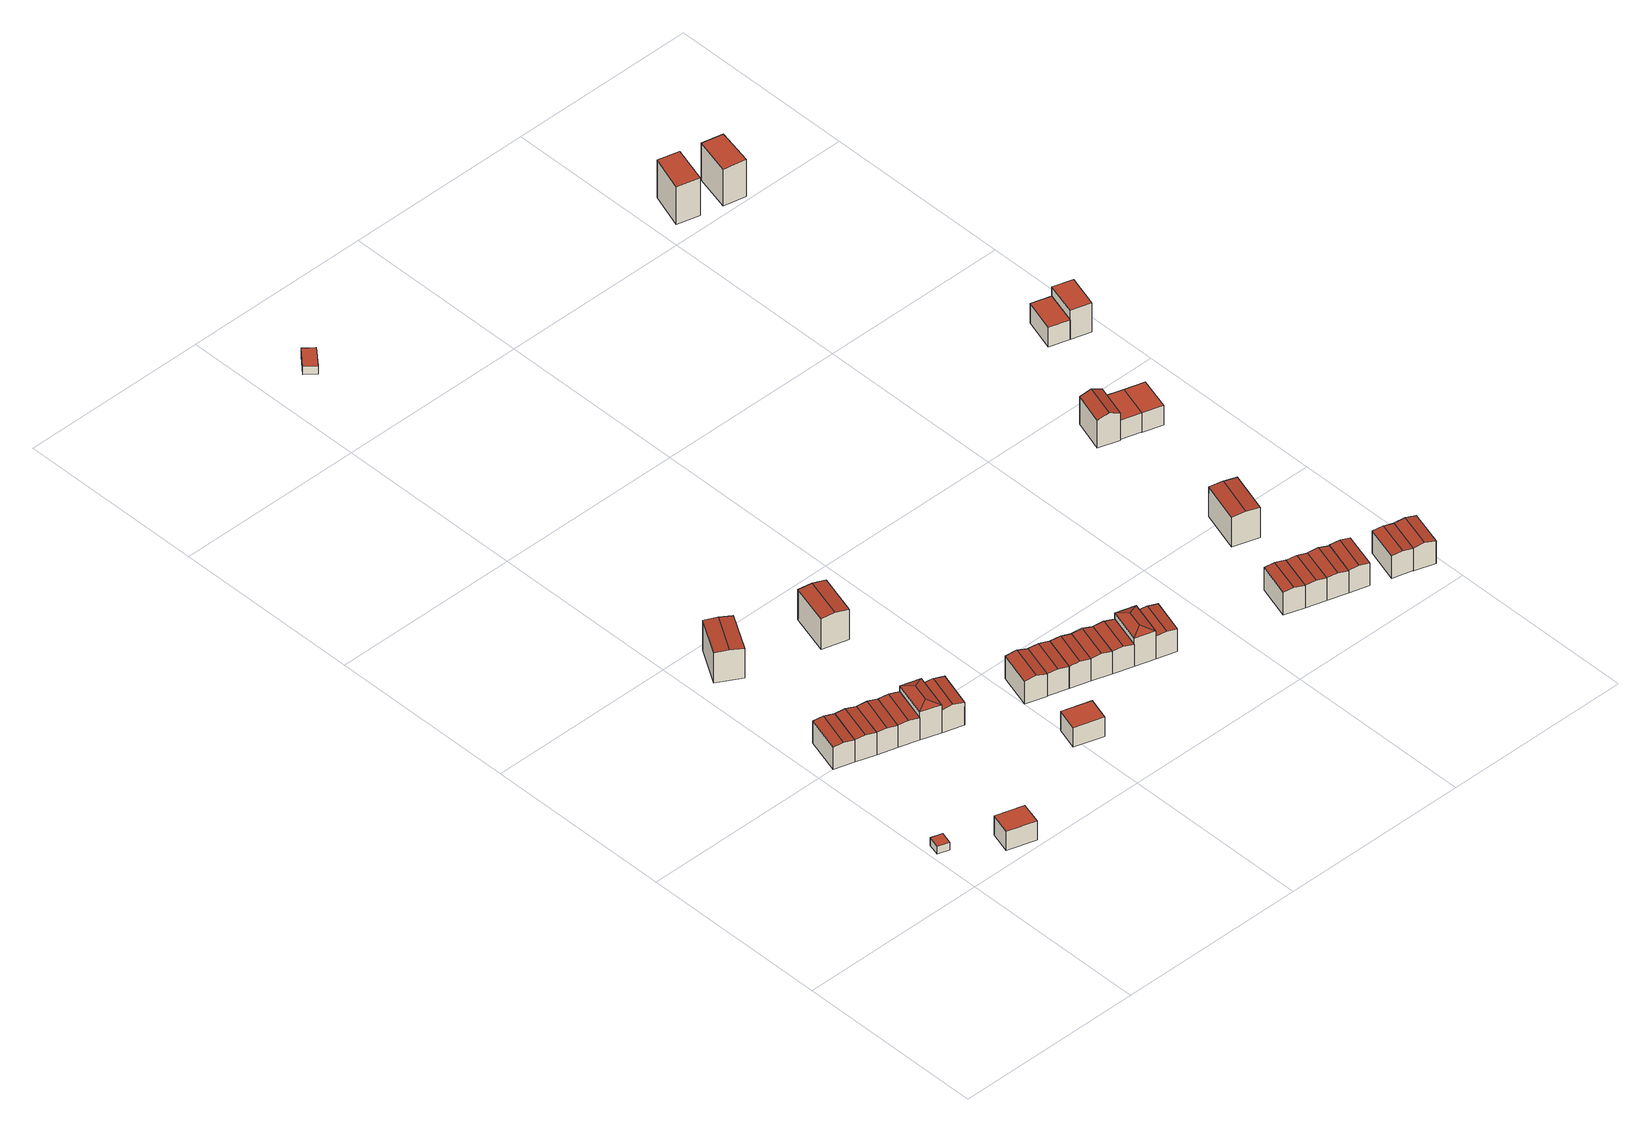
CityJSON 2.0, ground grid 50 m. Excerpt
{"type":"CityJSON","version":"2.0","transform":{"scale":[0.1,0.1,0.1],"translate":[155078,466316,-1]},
"CityObjects":{
"building1":{"type":"Building","attributes":{"b3_bag_bag_overlap":0,"b3_dak_type":"horizontal","b3_extrusie":"standard","b3_h_dak_50p":4.18,"b3_h_dak_70p":4.21,"b3_h_dak_max":4.27,"b3_h_dak_min":4.1,"b3_h_maaiveld":1.93,"b3_is_glas_dak":false,"b3_kas_warenhuis":false,"b3_kwaliteitsindicator":true,"b3_mutatie_ahn3_ahn4":false,"b3_mutatie_ahn4_ahn5":false,"b3_n_nok":0,"b3_n_vlakken":1,"b3_opp_buitenmuur":23.22,"b3_opp_dak_plat":10.2,"b3_opp_dak_schuin":0,"b3_opp_grond":10.18,"b3_opp_scheidingsmuur":5.39,"b3_rmse_lod12":0.533,"b3_rmse_lod13":0.533,"b3_rmse_lod22":0.525,"b3_t_run":10,"b3_val3dity_lod12":"[]","b3_val3dity_lod13":"[]","b3_val3dity_lod22":"[]","b3_volume_lod12":23.11,"b3_volume_lod13":23.11,"b3_volume_lod22":22.8,"geconstateerd":false,"oorspronkelijkbouwjaar":1999,"status":"Pand in gebruik"},"children":["building1-1"]},
"building1-1":{"type":"BuildingPart","parents":["building1"],"geometry":[{"type":"Solid","lod":"2.2","boundaries":[[[[0,1,2,3]],[[4,5,6,7]],[[7,6,1,0]],[[6,5,2,1]],[[5,4,3,2]],[[4,7,0,3]]]],"semantics":{"surfaces":[{"type":"GroundSurface"},{"type":"RoofSurface"},{"type":"WallSurface"}],"values":[[0,1,2,2,2,2]]}}]},
"building2":{"type":"Building","attributes":{"b3_bag_bag_overlap":0,"b3_bouwlagen":2,"b3_dak_type":"horizontal","b3_extrusie":"standard","b3_h_dak_50p":7.51,"b3_h_dak_70p":7.52,"b3_h_dak_max":7.8,"b3_h_dak_min":7.45,"b3_h_maaiveld":1.8,"b3_is_glas_dak":false,"b3_kas_warenhuis":false,"b3_kwaliteitsindicator":true,"b3_mutatie_ahn3_ahn4":false,"b3_mutatie_ahn4_ahn5":false,"b3_n_nok":0,"b3_n_vlakken":1,"b3_opp_buitenmuur":64.65,"b3_opp_dak_plat":44.97,"b3_opp_dak_schuin":0,"b3_opp_grond":44.97,"b3_opp_scheidingsmuur":90.06,"b3_rmse_lod12":0.125,"b3_rmse_lod13":0.125,"b3_rmse_lod22":0.119,"b3_t_run":19,"b3_val3dity_lod12":"[]","b3_val3dity_lod13":"[]","b3_val3dity_lod22":"[]","b3_volume_lod12":257.25,"b3_volume_lod13":257.25,"b3_volume_lod22":257.01,"geconstateerd":false,"oorspronkelijkbouwjaar":1990,"status":"Pand in gebruik"},"children":["building2-1"]},
"building2-1":{"type":"BuildingPart","parents":["building2"],"geometry":[{"type":"Solid","lod":"2.2","boundaries":[[[[8,9,10,11]],[[12,13,14,15]],[[15,14,9,8]],[[14,13,10,9]],[[13,12,11,10]],[[12,15,8,11]]]],"semantics":{"surfaces":[{"type":"GroundSurface"},{"type":"RoofSurface"},{"type":"WallSurface"}],"values":[[0,1,2,2,2,2]]}}]},
"building3":{"type":"Building","attributes":{"b3_bag_bag_overlap":0,"b3_bouwlagen":2,"b3_dak_type":"slanted","b3_extrusie":"standard","b3_h_dak_50p":8.19,"b3_h_dak_70p":8.45,"b3_h_dak_max":8.81,"b3_h_dak_min":7.55,"b3_h_maaiveld":1.78,"b3_h_nok":8.79,"b3_is_glas_dak":false,"b3_kas_warenhuis":false,"b3_kwaliteitsindicator":true,"b3_mutatie_ahn3_ahn4":false,"b3_mutatie_ahn4_ahn5":false,"b3_n_nok":1,"b3_n_vlakken":2,"b3_opp_buitenmuur":62.41,"b3_opp_dak_plat":0,"b3_opp_dak_schuin":54.82,"b3_opp_grond":53.13,"b3_opp_scheidingsmuur":125.37,"b3_rmse_lod12":0.457,"b3_rmse_lod13":0.457,"b3_rmse_lod22":0.0291,"b3_t_run":18,"b3_val3dity_lod12":"[]","b3_val3dity_lod13":"[]","b3_val3dity_lod22":"[]","b3_volume_lod12":352.83,"b3_volume_lod13":352.83,"b3_volume_lod22":339.1,"geconstateerd":false,"oorspronkelijkbouwjaar":1990,"status":"Pand in gebruik"},"children":["building3-1"]},
"building3-1":{"type":"BuildingPart","parents":["building3"],"geometry":[{"type":"Solid","lod":"2.2","boundaries":[[[[16,17,18,19]],[[20,21,22,23]],[[21,20,17,16]],[[20,23,24,18,17]],[[25,24,23,22]],[[24,25,19,18]],[[25,22,21,16,19]]]],"semantics":{"surfaces":[{"type":"GroundSurface"},{"type":"RoofSurface"},{"type":"WallSurface"}],"values":[[0,1,2,2,1,2,2]]}}]},
"building4":{"type":"Building","attributes":{"b3_bag_bag_overlap":0,"b3_bouwlagen":2,"b3_dak_type":"slanted","b3_extrusie":"standard","b3_h_dak_50p":8.19,"b3_h_dak_70p":8.46,"b3_h_dak_max":8.81,"b3_h_dak_min":7.54,"b3_h_maaiveld":1.78,"b3_h_nok":8.8,"b3_is_glas_dak":false,"b3_kas_warenhuis":false,"b3_kwaliteitsindicator":true,"b3_mutatie_ahn3_ahn4":false,"b3_mutatie_ahn4_ahn5":false,"b3_n_nok":1,"b3_n_vlakken":2,"b3_opp_buitenmuur":62.65,"b3_opp_dak_plat":0,"b3_opp_dak_schuin":54.84,"b3_opp_grond":53.12,"b3_opp_scheidingsmuur":125.34,"b3_rmse_lod12":0.455,"b3_rmse_lod13":0.455,"b3_rmse_lod22":0.0264,"b3_t_run":18,"b3_val3dity_lod12":"[]","b3_val3dity_lod13":"[]","b3_val3dity_lod22":"[]","b3_volume_lod12":353.23,"b3_volume_lod13":353.23,"b3_volume_lod22":339.52,"geconstateerd":false,"oorspronkelijkbouwjaar":1990,"status":"Pand in gebruik"},"children":["building4-1"]},
"building4-1":{"type":"BuildingPart","parents":["building4"],"geometry":[{"type":"Solid","lod":"2.2","boundaries":[[[[26,27,17,16]],[[28,29,30,31]],[[29,28,27,26]],[[28,31,20,17,27]],[[21,20,31,30]],[[20,21,16,17]],[[21,30,29,26,16]]]],"semantics":{"surfaces":[{"type":"GroundSurface"},{"type":"RoofSurface"},{"type":"WallSurface"}],"values":[[0,1,2,2,1,2,2]]}}]},
"building5":{"type":"Building","attributes":{"b3_bag_bag_overlap":0,"b3_bouwlagen":2,"b3_dak_type":"slanted","b3_extrusie":"standard","b3_h_dak_50p":8.2,"b3_h_dak_70p":8.44,"b3_h_dak_max":8.81,"b3_h_dak_min":7.54,"b3_h_maaiveld":1.78,"b3_h_nok":8.79,"b3_is_glas_dak":false,"b3_kas_warenhuis":false,"b3_kwaliteitsindicator":true,"b3_mutatie_ahn3_ahn4":false,"b3_mutatie_ahn4_ahn5":false,"b3_n_nok":1,"b3_n_vlakken":2,"b3_opp_buitenmuur":62.44,"b3_opp_dak_plat":0,"b3_opp_dak_schuin":54.85,"b3_opp_grond":53.13,"b3_opp_scheidingsmuur":125.2,"b3_rmse_lod12":0.454,"b3_rmse_lod13":0.454,"b3_rmse_lod22":0.0259,"b3_t_run":17,"b3_val3dity_lod12":"[]","b3_val3dity_lod13":"[]","b3_val3dity_lod22":"[]","b3_volume_lod12":352.62,"b3_volume_lod13":352.62,"b3_volume_lod22":338.98,"geconstateerd":false,"oorspronkelijkbouwjaar":1990,"status":"Pand in gebruik"},"children":["building5-1"]},
"building5-1":{"type":"BuildingPart","parents":["building5"],"geometry":[{"type":"Solid","lod":"2.2","boundaries":[[[[32,33,27,26]],[[34,35,36,37]],[[35,34,33,32]],[[34,37,28,27,33]],[[29,28,37,36]],[[28,29,26,27]],[[29,36,35,32,26]]]],"semantics":{"surfaces":[{"type":"GroundSurface"},{"type":"RoofSurface"},{"type":"WallSurface"}],"values":[[0,1,2,2,1,2,2]]}}]},
"building6":{"type":"Building","attributes":{"b3_bag_bag_overlap":0,"b3_bouwlagen":2,"b3_dak_type":"slanted","b3_extrusie":"standard","b3_h_dak_50p":8.16,"b3_h_dak_70p":8.42,"b3_h_dak_max":8.8,"b3_h_dak_min":7.54,"b3_h_maaiveld":1.79,"b3_h_nok":8.79,"b3_is_glas_dak":false,"b3_kas_warenhuis":false,"b3_kwaliteitsindicator":true,"b3_mutatie_ahn3_ahn4":false,"b3_mutatie_ahn4_ahn5":false,"b3_n_nok":1,"b3_n_vlakken":2,"b3_opp_buitenmuur":62.28,"b3_opp_dak_plat":0,"b3_opp_dak_schuin":54.82,"b3_opp_grond":53.12,"b3_opp_scheidingsmuur":125.09,"b3_rmse_lod12":0.471,"b3_rmse_lod13":0.471,"b3_rmse_lod22":0.108,"b3_t_run":21,"b3_val3dity_lod12":"[]","b3_val3dity_lod13":"[]","b3_val3dity_lod22":"[]","b3_volume_lod12":351.72,"b3_volume_lod13":351.72,"b3_volume_lod22":338.36,"geconstateerd":false,"oorspronkelijkbouwjaar":1990,"status":"Pand in gebruik"},"children":["building6-1"]},
"building6-1":{"type":"BuildingPart","parents":["building6"],"geometry":[{"type":"Solid","lod":"2.2","boundaries":[[[[38,39,33,32]],[[40,41,42,43]],[[41,40,39,38]],[[40,43,34,33,39]],[[35,34,43,42]],[[34,35,32,33]],[[35,42,41,38,32]]]],"semantics":{"surfaces":[{"type":"GroundSurface"},{"type":"RoofSurface"},{"type":"WallSurface"}],"values":[[0,1,2,2,1,2,2]]}}]},
"building7":{"type":"Building","attributes":{"b3_bag_bag_overlap":0,"b3_bouwlagen":3,"b3_dak_type":"multiple horizontal","b3_extrusie":"standard","b3_h_dak_50p":8.91,"b3_h_dak_70p":8.92,"b3_h_dak_max":9.03,"b3_h_dak_min":6.17,"b3_h_maaiveld":-0.024,"b3_is_glas_dak":false,"b3_kas_warenhuis":false,"b3_kwaliteitsindicator":true,"b3_mutatie_ahn3_ahn4":false,"b3_mutatie_ahn4_ahn5":false,"b3_n_nok":0,"b3_n_vlakken":2,"b3_opp_buitenmuur":260.81,"b3_opp_dak_plat":78.88,"b3_opp_dak_schuin":0,"b3_opp_grond":78.87,"b3_opp_scheidingsmuur":43.54,"b3_rmse_lod12":1.56,"b3_rmse_lod13":1.56,"b3_rmse_lod22":0.133,"b3_t_run":45,"b3_val3dity_lod12":"[]","b3_val3dity_lod13":"[]","b3_val3dity_lod22":"[]","b3_volume_lod12":705.25,"b3_volume_lod13":705.25,"b3_volume_lod22":629.2,"geconstateerd":false,"oorspronkelijkbouwjaar":1993,"status":"Pand in gebruik"},"children":["building7-1"]},
"building7-1":{"type":"BuildingPart","parents":["building7"],"geometry":[{"type":"Solid","lod":"2.2","boundaries":[[[[44,45,46,47]],[[48,49,50,45,44]],[[51,50,49,52]],[[50,51,46,45]],[[51,52,53,47,46]],[[48,53,52,49]],[[53,48,44,47]]]],"semantics":{"surfaces":[{"type":"GroundSurface"},{"type":"WallSurface"},{"type":"RoofSurface"}],"values":[[0,1,2,1,1,2,1]]}}]},
"building8":{"type":"Building","attributes":{"b3_bag_bag_overlap":0,"b3_bouwlagen":3,"b3_dak_type":"slanted","b3_extrusie":"standard","b3_h_dak_50p":9.86,"b3_h_dak_70p":10.1,"b3_h_dak_max":10.45,"b3_h_dak_min":7.51,"b3_h_maaiveld":1.79,"b3_h_nok":10.45,"b3_is_glas_dak":false,"b3_kas_warenhuis":false,"b3_kwaliteitsindicator":true,"b3_mutatie_ahn3_ahn4":false,"b3_mutatie_ahn4_ahn5":false,"b3_n_nok":1,"b3_n_vlakken":4,"b3_opp_buitenmuur":103.27,"b3_opp_dak_plat":0,"b3_opp_dak_schuin":54.94,"b3_opp_grond":53.13,"b3_opp_scheidingsmuur":125.16,"b3_rmse_lod12":1.22,"b3_rmse_lod13":1.22,"b3_rmse_lod22":0.155,"b3_t_run":20,"b3_val3dity_lod12":"[]","b3_val3dity_lod13":"[]","b3_val3dity_lod22":"[]","b3_volume_lod12":440.17,"b3_volume_lod13":440.17,"b3_volume_lod22":402.08,"geconstateerd":false,"oorspronkelijkbouwjaar":1990,"status":"Pand in gebruik"},"children":["building8-1"]},
"building8-1":{"type":"BuildingPart","parents":["building8"],"geometry":[{"type":"Solid","lod":"2.2","boundaries":[[[[54,55,39,38]],[[56,57,58,59]],[[57,56,55,54]],[[60,56,59]],[[56,60,39,55]],[[61,60,59,58]],[[60,61,38,39]],[[57,61,58]],[[61,57,54,38]]]],"semantics":{"surfaces":[{"type":"GroundSurface"},{"type":"RoofSurface"},{"type":"WallSurface"}],"values":[[0,1,2,1,2,1,2,1,2]]}}]},
"building9":{"type":"Building","attributes":{"b3_bag_bag_overlap":0,"b3_bouwlagen":2,"b3_dak_type":"slanted","b3_extrusie":"standard","b3_h_dak_50p":8.17,"b3_h_dak_70p":8.43,"b3_h_dak_max":8.82,"b3_h_dak_min":7.52,"b3_h_maaiveld":1.69,"b3_h_nok":8.81,"b3_is_glas_dak":false,"b3_kas_warenhuis":false,"b3_kwaliteitsindicator":true,"b3_mutatie_ahn3_ahn4":false,"b3_mutatie_ahn4_ahn5":false,"b3_n_nok":1,"b3_n_vlakken":2,"b3_opp_buitenmuur":132.42,"b3_opp_dak_plat":0,"b3_opp_dak_schuin":59.04,"b3_opp_grond":57.12,"b3_opp_scheidingsmuur":62.6,"b3_rmse_lod12":0.51,"b3_rmse_lod13":0.51,"b3_rmse_lod22":0.221,"b3_t_run":31,"b3_val3dity_lod12":"[]","b3_val3dity_lod13":"[]","b3_val3dity_lod22":"[]","b3_volume_lod12":384.18,"b3_volume_lod13":384.18,"b3_volume_lod22":369.62,"geconstateerd":false,"oorspronkelijkbouwjaar":1990,"status":"Pand in gebruik"},"children":["building9-1"]},
"building9-1":{"type":"BuildingPart","parents":["building9"],"geometry":[{"type":"Solid","lod":"2.2","boundaries":[[[[62,63,64,65]],[[66,67,68,69]],[[67,66,63,62]],[[66,69,70,64,63]],[[71,70,69,68]],[[70,71,65,64]],[[71,68,67,62,65]]]],"semantics":{"surfaces":[{"type":"GroundSurface"},{"type":"RoofSurface"},{"type":"WallSurface"}],"values":[[0,1,2,2,1,2,2]]}}]},
"building10":{"type":"Building","attributes":{"b3_bag_bag_overlap":0,"b3_bouwlagen":2,"b3_dak_type":"horizontal","b3_extrusie":"standard","b3_h_dak_50p":7.5,"b3_h_dak_70p":7.51,"b3_h_dak_max":7.79,"b3_h_dak_min":7.46,"b3_h_maaiveld":1.83,"b3_is_glas_dak":false,"b3_kas_warenhuis":false,"b3_kwaliteitsindicator":true,"b3_mutatie_ahn3_ahn4":false,"b3_mutatie_ahn4_ahn5":false,"b3_n_nok":0,"b3_n_vlakken":1,"b3_opp_buitenmuur":115.13,"b3_opp_dak_plat":48.67,"b3_opp_dak_schuin":0,"b3_opp_grond":48.66,"b3_opp_scheidingsmuur":44.29,"b3_rmse_lod12":0.0593,"b3_rmse_lod13":0.0593,"b3_rmse_lod22":0.0487,"b3_t_run":22,"b3_val3dity_lod12":"[]","b3_val3dity_lod13":"[]","b3_val3dity_lod22":"[]","b3_volume_lod12":276.21,"b3_volume_lod13":276.21,"b3_volume_lod22":276.16,"geconstateerd":false,"oorspronkelijkbouwjaar":1990,"status":"Pand in gebruik"},"children":["building10-1"]},
"building10-1":{"type":"BuildingPart","parents":["building10"],"geometry":[{"type":"Solid","lod":"2.2","boundaries":[[[[72,73,74,75]],[[76,77,78,79]],[[79,78,73,72]],[[78,77,74,73]],[[77,76,75,74]],[[76,79,72,75]]]],"semantics":{"surfaces":[{"type":"GroundSurface"},{"type":"RoofSurface"},{"type":"WallSurface"}],"values":[[0,1,2,2,2,2]]}}]},
"building11":{"type":"Building","attributes":{"b3_bag_bag_overlap":0,"b3_bouwlagen":3,"b3_dak_type":"slanted","b3_extrusie":"standard","b3_h_dak_50p":8.96,"b3_h_dak_70p":9.04,"b3_h_dak_max":9.15,"b3_h_dak_min":6.17,"b3_h_maaiveld":-0.029,"b3_is_glas_dak":false,"b3_kas_warenhuis":false,"b3_kwaliteitsindicator":true,"b3_mutatie_ahn3_ahn4":false,"b3_mutatie_ahn4_ahn5":false,"b3_n_nok":0,"b3_n_vlakken":3,"b3_opp_buitenmuur":263.36,"b3_opp_dak_plat":78.13,"b3_opp_dak_schuin":0,"b3_opp_grond":78.12,"b3_opp_scheidingsmuur":41.42,"b3_rmse_lod12":1.52,"b3_rmse_lod13":1.52,"b3_rmse_lod22":0.231,"b3_t_run":44,"b3_val3dity_lod12":"[]","b3_val3dity_lod13":"[]","b3_val3dity_lod22":"[]","b3_volume_lod12":708.06,"b3_volume_lod13":708.06,"b3_volume_lod22":624.53,"geconstateerd":false,"oorspronkelijkbouwjaar":1993,"status":"Pand in gebruik"},"children":["building11-1"]},
"building11-1":{"type":"BuildingPart","parents":["building11"],"geometry":[{"type":"Solid","lod":"2.2","boundaries":[[[[80,81,82,83]],[[84,85,86,81,80]],[[87,86,85,88]],[[86,87,82,81]],[[87,88,89,83,82]],[[84,89,88,85]],[[89,84,80,83]]]],"semantics":{"surfaces":[{"type":"GroundSurface"},{"type":"WallSurface"},{"type":"RoofSurface"}],"values":[[0,1,2,1,1,2,1]]}}]},
"building12":{"type":"Building","attributes":{"b3_bag_bag_overlap":0,"b3_bouwlagen":2,"b3_dak_type":"slanted","b3_extrusie":"standard","b3_h_dak_50p":8.2,"b3_h_dak_70p":8.46,"b3_h_dak_max":8.81,"b3_h_dak_min":7.59,"b3_h_maaiveld":1.68,"b3_h_nok":8.79,"b3_is_glas_dak":false,"b3_kas_warenhuis":false,"b3_kwaliteitsindicator":true,"b3_mutatie_ahn3_ahn4":false,"b3_mutatie_ahn4_ahn5":false,"b3_n_nok":1,"b3_n_vlakken":2,"b3_opp_buitenmuur":129.48,"b3_opp_dak_plat":0,"b3_opp_dak_schuin":55.11,"b3_opp_grond":53.37,"b3_opp_scheidingsmuur":60.45,"b3_rmse_lod12":0.444,"b3_rmse_lod13":0.444,"b3_rmse_lod22":0.0304,"b3_t_run":31,"b3_val3dity_lod12":"[]","b3_val3dity_lod13":"[]","b3_val3dity_lod22":"[]","b3_volume_lod12":361.18,"b3_volume_lod13":361.18,"b3_volume_lod22":347.8,"geconstateerd":false,"oorspronkelijkbouwjaar":1990,"status":"Pand in gebruik"},"children":["building12-1"]},
"building12-1":{"type":"BuildingPart","parents":["building12"],"geometry":[{"type":"Solid","lod":"2.2","boundaries":[[[[90,91,92,93]],[[94,95,96,97]],[[95,94,91,90]],[[94,97,98,92,91]],[[99,98,97,96]],[[98,99,93,92]],[[99,96,95,90,93]]]],"semantics":{"surfaces":[{"type":"GroundSurface"},{"type":"RoofSurface"},{"type":"WallSurface"}],"values":[[0,1,2,2,1,2,2]]}}]},
"building13":{"type":"Building","attributes":{"b3_bag_bag_overlap":0,"b3_bouwlagen":2,"b3_dak_type":"slanted","b3_extrusie":"standard","b3_h_dak_50p":8.23,"b3_h_dak_70p":8.44,"b3_h_dak_max":8.81,"b3_h_dak_min":7.59,"b3_h_maaiveld":1.77,"b3_h_nok":8.79,"b3_is_glas_dak":false,"b3_kas_warenhuis":false,"b3_kwaliteitsindicator":true,"b3_mutatie_ahn3_ahn4":false,"b3_mutatie_ahn4_ahn5":false,"b3_n_nok":1,"b3_n_vlakken":2,"b3_opp_buitenmuur":63.11,"b3_opp_dak_plat":0,"b3_opp_dak_schuin":52.68,"b3_opp_grond":51.03,"b3_opp_scheidingsmuur":120.88,"b3_rmse_lod12":0.438,"b3_rmse_lod13":0.438,"b3_rmse_lod22":0.0288,"b3_t_run":22,"b3_val3dity_lod12":"[]","b3_val3dity_lod13":"[]","b3_val3dity_lod22":"[]","b3_volume_lod12":340.24,"b3_volume_lod13":340.24,"b3_volume_lod22":327.35,"geconstateerd":false,"oorspronkelijkbouwjaar":1990,"status":"Pand in gebruik"},"children":["building13-1"]},
"building13-1":{"type":"BuildingPart","parents":["building13"],"geometry":[{"type":"Solid","lod":"2.2","boundaries":[[[[100,101,102,103]],[[104,105,106,107]],[[105,104,101,100]],[[104,107,99,102,101]],[[98,99,107,106]],[[99,98,103,102]],[[98,106,105,100,103]]]],"semantics":{"surfaces":[{"type":"GroundSurface"},{"type":"RoofSurface"},{"type":"WallSurface"}],"values":[[0,1,2,2,1,2,2]]}}]},
"building14":{"type":"Building","attributes":{"b3_bag_bag_overlap":0,"b3_bouwlagen":2,"b3_dak_type":"slanted","b3_extrusie":"standard","b3_h_dak_50p":8.22,"b3_h_dak_70p":8.45,"b3_h_dak_max":8.8,"b3_h_dak_min":7.6,"b3_h_maaiveld":1.77,"b3_h_nok":8.78,"b3_is_glas_dak":false,"b3_kas_warenhuis":false,"b3_kwaliteitsindicator":true,"b3_mutatie_ahn3_ahn4":false,"b3_mutatie_ahn4_ahn5":false,"b3_n_nok":1,"b3_n_vlakken":2,"b3_opp_buitenmuur":63.14,"b3_opp_dak_plat":0,"b3_opp_dak_schuin":52.66,"b3_opp_grond":51.04,"b3_opp_scheidingsmuur":120.93,"b3_rmse_lod12":0.437,"b3_rmse_lod13":0.437,"b3_rmse_lod22":0.0339,"b3_t_run":17,"b3_val3dity_lod12":"[]","b3_val3dity_lod13":"[]","b3_val3dity_lod22":"[]","b3_volume_lod12":340.68,"b3_volume_lod13":340.68,"b3_volume_lod22":327.43,"geconstateerd":false,"oorspronkelijkbouwjaar":1990,"status":"Pand in gebruik"},"children":["building14-1"]},
"building14-1":{"type":"BuildingPart","parents":["building14"],"geometry":[{"type":"Solid","lod":"2.2","boundaries":[[[[101,100,108,109]],[[105,104,110,111]],[[104,105,100,101]],[[105,111,112,108,100]],[[113,112,111,110]],[[112,113,109,108]],[[113,110,104,101,109]]]],"semantics":{"surfaces":[{"type":"GroundSurface"},{"type":"RoofSurface"},{"type":"WallSurface"}],"values":[[0,1,2,2,1,2,2]]}}]},
"building15":{"type":"Building","attributes":{"b3_bag_bag_overlap":0,"b3_bouwlagen":2,"b3_dak_type":"slanted","b3_extrusie":"standard","b3_h_dak_50p":8.21,"b3_h_dak_70p":8.45,"b3_h_dak_max":8.81,"b3_h_dak_min":7.57,"b3_h_maaiveld":1.78,"b3_h_nok":8.8,"b3_is_glas_dak":false,"b3_kas_warenhuis":false,"b3_kwaliteitsindicator":true,"b3_mutatie_ahn3_ahn4":false,"b3_mutatie_ahn4_ahn5":false,"b3_n_nok":1,"b3_n_vlakken":2,"b3_opp_buitenmuur":62.79,"b3_opp_dak_plat":0,"b3_opp_dak_schuin":52.73,"b3_opp_grond":51.04,"b3_opp_scheidingsmuur":120.8,"b3_rmse_lod12":0.433,"b3_rmse_lod13":0.433,"b3_rmse_lod22":0.0232,"b3_t_run":22,"b3_val3dity_lod12":"[]","b3_val3dity_lod13":"[]","b3_val3dity_lod22":"[]","b3_volume_lod12":339.1,"b3_volume_lod13":339.1,"b3_volume_lod22":326.78,"geconstateerd":false,"oorspronkelijkbouwjaar":1990,"status":"Pand in gebruik"},"children":["building15-1"]},
"building15-1":{"type":"BuildingPart","parents":["building15"],"geometry":[{"type":"Solid","lod":"2.2","boundaries":[[[[108,114,115,109]],[[112,116,117,114,108]],[[118,117,116,119]],[[117,118,115,114]],[[118,119,113,109,115]],[[112,113,119,116]],[[113,112,108,109]]]],"semantics":{"surfaces":[{"type":"GroundSurface"},{"type":"WallSurface"},{"type":"RoofSurface"}],"values":[[0,1,2,1,1,2,1]]}}]},
"building16":{"type":"Building","attributes":{"b3_dak_type":"horizontal","b3_extrusie":"standard","b3_h_dak_50p":3.76,"b3_h_dak_70p":3.78,"b3_h_dak_max":3.79,"b3_h_dak_min":3.74,"b3_h_maaiveld":1.4,"b3_is_glas_dak":false,"b3_kas_warenhuis":false,"b3_kwaliteitsindicator":true,"b3_mutatie_ahn3_ahn4":false,"b3_mutatie_ahn4_ahn5":false,"b3_n_nok":0,"b3_n_vlakken":1,"b3_opp_buitenmuur":44.41,"b3_opp_dak_plat":20.3,"b3_opp_dak_schuin":0,"b3_opp_grond":20.3,"b3_opp_scheidingsmuur":0,"b3_rmse_lod12":0.0157,"b3_rmse_lod13":0.0157,"b3_rmse_lod22":0.0141,"b3_t_run":28,"b3_val3dity_lod12":"[]","b3_val3dity_lod13":"[]","b3_val3dity_lod22":"[]","b3_volume_lod12":48.11,"b3_volume_lod13":48.11,"b3_volume_lod22":47.97,"geconstateerd":false,"oorspronkelijkbouwjaar":1993,"status":"Pand in gebruik"},"children":["building16-1"]},
"building16-1":{"type":"BuildingPart","parents":["building16"],"geometry":[{"type":"Solid","lod":"2.2","boundaries":[[[[120,121,122,123]],[[124,125,126,127]],[[127,126,121,120]],[[126,125,122,121]],[[125,124,123,122]],[[124,127,120,123]]]],"semantics":{"surfaces":[{"type":"GroundSurface"},{"type":"RoofSurface"},{"type":"WallSurface"}],"values":[[0,1,2,2,2,2]]}}]},
"building17":{"type":"Building","attributes":{"b3_bag_bag_overlap":0,"b3_bouwlagen":2,"b3_dak_type":"slanted","b3_extrusie":"standard","b3_h_dak_50p":8.2,"b3_h_dak_70p":8.46,"b3_h_dak_max":8.81,"b3_h_dak_min":7.57,"b3_h_maaiveld":1.78,"b3_h_nok":8.78,"b3_is_glas_dak":false,"b3_kas_warenhuis":false,"b3_kwaliteitsindicator":true,"b3_mutatie_ahn3_ahn4":false,"b3_mutatie_ahn4_ahn5":false,"b3_n_nok":1,"b3_n_vlakken":2,"b3_opp_buitenmuur":62.7,"b3_opp_dak_plat":0,"b3_opp_dak_schuin":52.68,"b3_opp_grond":51.03,"b3_opp_scheidingsmuur":120.74,"b3_rmse_lod12":0.454,"b3_rmse_lod13":0.454,"b3_rmse_lod22":0.122,"b3_t_run":17,"b3_val3dity_lod12":"[]","b3_val3dity_lod13":"[]","b3_val3dity_lod22":"[]","b3_volume_lod12":339.13,"b3_volume_lod13":339.13,"b3_volume_lod22":326.39,"geconstateerd":false,"oorspronkelijkbouwjaar":1990,"status":"Pand in gebruik"},"children":["building17-1"]},
"building17-1":{"type":"BuildingPart","parents":["building17"],"geometry":[{"type":"Solid","lod":"2.2","boundaries":[[[[128,115,114,129]],[[130,131,118,115,128]],[[117,118,131,132]],[[118,117,114,115]],[[117,132,133,129,114]],[[130,133,132,131]],[[133,130,128,129]]]],"semantics":{"surfaces":[{"type":"GroundSurface"},{"type":"WallSurface"},{"type":"RoofSurface"}],"values":[[0,1,2,1,1,2,1]]}}]},
"building18":{"type":"Building","attributes":{"b3_bag_bag_overlap":0,"b3_bouwlagen":3,"b3_dak_type":"slanted","b3_extrusie":"standard","b3_h_dak_50p":9.88,"b3_h_dak_70p":10.14,"b3_h_dak_max":10.49,"b3_h_dak_min":7.57,"b3_h_maaiveld":1.77,"b3_h_nok":10.45,"b3_is_glas_dak":false,"b3_kas_warenhuis":false,"b3_kwaliteitsindicator":true,"b3_mutatie_ahn3_ahn4":false,"b3_mutatie_ahn4_ahn5":false,"b3_n_nok":1,"b3_n_vlakken":4,"b3_opp_buitenmuur":103.02,"b3_opp_dak_plat":0,"b3_opp_dak_schuin":53.03,"b3_opp_grond":51.04,"b3_opp_scheidingsmuur":120.98,"b3_rmse_lod12":1.15,"b3_rmse_lod13":1.15,"b3_rmse_lod22":0.164,"b3_t_run":18,"b3_val3dity_lod12":"[]","b3_val3dity_lod13":"[]","b3_val3dity_lod22":"[]","b3_volume_lod12":424.95,"b3_volume_lod13":424.95,"b3_volume_lod22":389.84,"geconstateerd":false,"oorspronkelijkbouwjaar":1990,"status":"Pand in gebruik"},"children":["building18-1"]},
"building18-1":{"type":"BuildingPart","parents":["building18"],"geometry":[{"type":"Solid","lod":"2.2","boundaries":[[[[129,134,135,128]],[[136,137,138]],[[137,136,134,129]],[[139,136,138,140]],[[136,139,135,134]],[[141,139,140]],[[139,141,128,135]],[[137,141,140,138]],[[141,137,129,128]]]],"semantics":{"surfaces":[{"type":"GroundSurface"},{"type":"RoofSurface"},{"type":"WallSurface"}],"values":[[0,1,2,1,2,1,2,1,2]]}}]},
"building19":{"type":"Building","attributes":{"b3_bag_bag_overlap":0,"b3_bouwlagen":2,"b3_dak_type":"slanted","b3_extrusie":"standard","b3_h_dak_50p":8.25,"b3_h_dak_70p":8.55,"b3_h_dak_max":10.11,"b3_h_dak_min":7.59,"b3_h_maaiveld":1.76,"b3_h_nok":8.74,"b3_is_glas_dak":false,"b3_kas_warenhuis":false,"b3_kwaliteitsindicator":true,"b3_mutatie_ahn3_ahn4":false,"b3_mutatie_ahn4_ahn5":false,"b3_n_nok":1,"b3_n_vlakken":3,"b3_opp_buitenmuur":84.9,"b3_opp_dak_plat":0,"b3_opp_dak_schuin":52.35,"b3_opp_grond":51.04,"b3_opp_scheidingsmuur":121.27,"b3_rmse_lod12":0.661,"b3_rmse_lod13":0.661,"b3_rmse_lod22":0.233,"b3_t_run":24,"b3_val3dity_lod12":"[]","b3_val3dity_lod13":"[]","b3_val3dity_lod22":"[]","b3_volume_lod12":343.22,"b3_volume_lod13":343.22,"b3_volume_lod22":334.7,"geconstateerd":false,"oorspronkelijkbouwjaar":1990,"status":"Pand in gebruik"},"children":["building19-1"]},
"building19-1":{"type":"BuildingPart","parents":["building19"],"geometry":[{"type":"Solid","lod":"2.2","boundaries":[[[[142,135,134,143]],[[144,145,146,135,142]],[[147,146,145,148]],[[146,147,134,135]],[[147,148,149,143,134]],[[144,149,148,145]],[[149,144,142,143]]]],"semantics":{"surfaces":[{"type":"GroundSurface"},{"type":"WallSurface"},{"type":"RoofSurface"}],"values":[[0,1,2,1,1,2,1]]}}]},
"building20":{"type":"Building","attributes":{"b3_bag_bag_overlap":0,"b3_bouwlagen":2,"b3_dak_type":"slanted","b3_extrusie":"standard","b3_h_dak_50p":8.21,"b3_h_dak_70p":8.51,"b3_h_dak_max":10.1,"b3_h_dak_min":7.56,"b3_h_maaiveld":1.76,"b3_h_nok":8.77,"b3_is_glas_dak":false,"b3_kas_warenhuis":false,"b3_kwaliteitsindicator":true,"b3_mutatie_ahn3_ahn4":false,"b3_mutatie_ahn4_ahn5":false,"b3_n_nok":1,"b3_n_vlakken":3,"b3_opp_buitenmuur":88.3,"b3_opp_dak_plat":0,"b3_opp_dak_schuin":51.48,"b3_opp_grond":51.18,"b3_opp_scheidingsmuur":123.76,"b3_rmse_lod12":0.676,"b3_rmse_lod13":0.676,"b3_rmse_lod22":0.148,"b3_t_run":25,"b3_val3dity_lod12":"[]","b3_val3dity_lod13":"[]","b3_val3dity_lod22":"[]","b3_volume_lod12":343.84,"b3_volume_lod13":343.84,"b3_volume_lod22":337.49,"geconstateerd":false,"oorspronkelijkbouwjaar":1990,"status":"Pand in gebruik"},"children":["building20-1"]},
"building20-1":{"type":"BuildingPart","parents":["building20"],"geometry":[{"type":"Solid","lod":"2.2","boundaries":[[[[150,151,152,153]],[[154,155,156,157]],[[155,154,151,150]],[[154,157,158,152,151]],[[159,158,157,156]],[[158,159,153,152]],[[159,156,155,150,153]]]],"semantics":{"surfaces":[{"type":"GroundSurface"},{"type":"RoofSurface"},{"type":"WallSurface"}],"values":[[0,1,2,2,1,2,2]]}}]},
"building21":{"type":"Building","attributes":{"b3_bag_bag_overlap":0,"b3_bouwlagen":2,"b3_dak_type":"slanted","b3_extrusie":"standard","b3_h_dak_50p":8.19,"b3_h_dak_70p":8.43,"b3_h_dak_max":8.8,"b3_h_dak_min":7.57,"b3_h_maaiveld":1.77,"b3_h_nok":8.78,"b3_is_glas_dak":false,"b3_kas_warenhuis":false,"b3_kwaliteitsindicator":true,"b3_mutatie_ahn3_ahn4":false,"b3_mutatie_ahn4_ahn5":false,"b3_n_nok":1,"b3_n_vlakken":2,"b3_opp_buitenmuur":62.61,"b3_opp_dak_plat":0,"b3_opp_dak_schuin":52.86,"b3_opp_grond":51.18,"b3_opp_scheidingsmuur":121.29,"b3_rmse_lod12":0.433,"b3_rmse_lod13":0.433,"b3_rmse_lod22":0.0237,"b3_t_run":22,"b3_val3dity_lod12":"[]","b3_val3dity_lod13":"[]","b3_val3dity_lod22":"[]","b3_volume_lod12":340.1,"b3_volume_lod13":340.1,"b3_volume_lod22":327.7,"geconstateerd":false,"oorspronkelijkbouwjaar":1990,"status":"Pand in gebruik"},"children":["building21-1"]},
"building21-1":{"type":"BuildingPart","parents":["building21"],"geometry":[{"type":"Solid","lod":"2.2","boundaries":[[[[151,150,160,161]],[[162,163,164,165]],[[163,162,150,151]],[[162,165,166,160,150]],[[167,166,165,164]],[[166,167,161,160]],[[167,164,163,151,161]]]],"semantics":{"surfaces":[{"type":"GroundSurface"},{"type":"RoofSurface"},{"type":"WallSurface"}],"values":[[0,1,2,2,1,2,2]]}}]},
"building22":{"type":"Building","attributes":{"b3_bag_bag_overlap":0,"b3_bouwlagen":2,"b3_dak_type":"slanted","b3_extrusie":"standard","b3_h_dak_50p":8.2,"b3_h_dak_70p":8.44,"b3_h_dak_max":8.79,"b3_h_dak_min":7.57,"b3_h_maaiveld":1.76,"b3_h_nok":8.77,"b3_is_glas_dak":false,"b3_kas_warenhuis":false,"b3_kwaliteitsindicator":true,"b3_mutatie_ahn3_ahn4":false,"b3_mutatie_ahn4_ahn5":false,"b3_n_nok":1,"b3_n_vlakken":2,"b3_opp_buitenmuur":62.82,"b3_opp_dak_plat":0,"b3_opp_dak_schuin":52.84,"b3_opp_grond":51.18,"b3_opp_scheidingsmuur":121.1,"b3_rmse_lod12":0.433,"b3_rmse_lod13":0.433,"b3_rmse_lod22":0.0281,"b3_t_run":26,"b3_val3dity_lod12":"[]","b3_val3dity_lod13":"[]","b3_val3dity_lod22":"[]","b3_volume_lod12":340.47,"b3_volume_lod13":340.47,"b3_volume_lod22":327.7,"geconstateerd":false,"oorspronkelijkbouwjaar":1990,"status":"Pand in gebruik"},"children":["building22-1"]},
"building22-1":{"type":"BuildingPart","parents":["building22"],"geometry":[{"type":"Solid","lod":"2.2","boundaries":[[[[161,160,168,169]],[[166,167,170,171]],[[167,166,160,161]],[[166,171,172,168,160]],[[173,172,171,170]],[[172,173,169,168]],[[173,170,167,161,169]]]],"semantics":{"surfaces":[{"type":"GroundSurface"},{"type":"RoofSurface"},{"type":"WallSurface"}],"values":[[0,1,2,2,1,2,2]]}}]},
"building23":{"type":"Building","attributes":{"b3_bag_bag_overlap":0,"b3_bouwlagen":2,"b3_dak_type":"slanted","b3_extrusie":"standard","b3_h_dak_50p":8.25,"b3_h_dak_70p":8.49,"b3_h_dak_max":8.87,"b3_h_dak_min":7.56,"b3_h_maaiveld":1.78,"b3_h_nok":8.86,"b3_is_glas_dak":false,"b3_kas_warenhuis":false,"b3_kwaliteitsindicator":true,"b3_mutatie_ahn3_ahn4":false,"b3_mutatie_ahn4_ahn5":false,"b3_n_nok":1,"b3_n_vlakken":2,"b3_opp_buitenmuur":65.12,"b3_opp_dak_plat":0,"b3_opp_dak_schuin":53,"b3_opp_grond":51.17,"b3_opp_scheidingsmuur":119.68,"b3_rmse_lod12":0.446,"b3_rmse_lod13":0.446,"b3_rmse_lod22":0.0441,"b3_t_run":22,"b3_val3dity_lod12":"[]","b3_val3dity_lod13":"[]","b3_val3dity_lod22":"[]","b3_volume_lod12":341.82,"b3_volume_lod13":341.82,"b3_volume_lod22":329.68,"geconstateerd":false,"oorspronkelijkbouwjaar":1990,"status":"Pand in gebruik"},"children":["building23-1"]},
"building23-1":{"type":"BuildingPart","parents":["building23"],"geometry":[{"type":"Solid","lod":"2.2","boundaries":[[[[174,175,169,168]],[[176,177,178,179]],[[177,176,175,174]],[[176,179,180,169,175]],[[181,180,179,178]],[[180,181,168,169]],[[181,178,177,174,168]]]],"semantics":{"surfaces":[{"type":"GroundSurface"},{"type":"RoofSurface"},{"type":"WallSurface"}],"values":[[0,1,2,2,1,2,2]]}}]},
"building24":{"type":"Building","attributes":{"b3_bag_bag_overlap":0,"b3_bouwlagen":3,"b3_dak_type":"multiple horizontal","b3_extrusie":"standard","b3_h_dak_50p":8.93,"b3_h_dak_70p":8.95,"b3_h_dak_max":9.05,"b3_h_dak_min":6.19,"b3_h_maaiveld":-0.026,"b3_is_glas_dak":false,"b3_kas_warenhuis":false,"b3_kwaliteitsindicator":true,"b3_mutatie_ahn3_ahn4":false,"b3_mutatie_ahn4_ahn5":false,"b3_n_nok":0,"b3_n_vlakken":2,"b3_opp_buitenmuur":264.99,"b3_opp_dak_plat":80.08,"b3_opp_dak_schuin":0,"b3_opp_grond":80.07,"b3_opp_scheidingsmuur":44.07,"b3_rmse_lod12":1.55,"b3_rmse_lod13":1.55,"b3_rmse_lod22":0.254,"b3_t_run":40,"b3_val3dity_lod12":"[]","b3_val3dity_lod13":"[]","b3_val3dity_lod22":"[]","b3_volume_lod12":718.52,"b3_volume_lod13":718.52,"b3_volume_lod22":643.6,"geconstateerd":false,"oorspronkelijkbouwjaar":1993,"status":"Pand in gebruik"},"children":["building24-1"]},
"building24-1":{"type":"BuildingPart","parents":["building24"],"geometry":[{"type":"Solid","lod":"2.2","boundaries":[[[[182,183,184,185]],[[186,187,188,183,182]],[[189,188,187,190]],[[188,189,184,183]],[[189,190,191,185,184]],[[186,191,190,187]],[[191,186,182,185]]]],"semantics":{"surfaces":[{"type":"GroundSurface"},{"type":"WallSurface"},{"type":"RoofSurface"}],"values":[[0,1,2,1,1,2,1]]}}]},
"building25":{"type":"Building","attributes":{"b3_bag_bag_overlap":0,"b3_bouwlagen":2,"b3_dak_type":"slanted","b3_extrusie":"standard","b3_h_dak_50p":8.18,"b3_h_dak_70p":8.43,"b3_h_dak_max":8.78,"b3_h_dak_min":7.56,"b3_h_maaiveld":1.78,"b3_h_nok":8.76,"b3_is_glas_dak":false,"b3_kas_warenhuis":false,"b3_kwaliteitsindicator":true,"b3_mutatie_ahn3_ahn4":false,"b3_mutatie_ahn4_ahn5":false,"b3_n_nok":1,"b3_n_vlakken":2,"b3_opp_buitenmuur":62.38,"b3_opp_dak_plat":0,"b3_opp_dak_schuin":52.84,"b3_opp_grond":51.18,"b3_opp_scheidingsmuur":120.93,"b3_rmse_lod12":0.44,"b3_rmse_lod13":0.44,"b3_rmse_lod22":0.0256,"b3_t_run":20,"b3_val3dity_lod12":"[]","b3_val3dity_lod13":"[]","b3_val3dity_lod22":"[]","b3_volume_lod12":339.6,"b3_volume_lod13":339.6,"b3_volume_lod22":326.55,"geconstateerd":false,"oorspronkelijkbouwjaar":1990,"status":"Pand in gebruik"},"children":["building25-1"]},
"building25-1":{"type":"BuildingPart","parents":["building25"],"geometry":[{"type":"Solid","lod":"2.2","boundaries":[[[[192,193,194,195]],[[196,197,198,199]],[[197,196,193,192]],[[196,199,200,194,193]],[[201,200,199,198]],[[200,201,195,194]],[[201,198,197,192,195]]]],"semantics":{"surfaces":[{"type":"GroundSurface"},{"type":"RoofSurface"},{"type":"WallSurface"}],"values":[[0,1,2,2,1,2,2]]}}]},
"building26":{"type":"Building","attributes":{"b3_bag_bag_overlap":0,"b3_bouwlagen":2,"b3_dak_type":"slanted","b3_extrusie":"standard","b3_h_dak_50p":8.15,"b3_h_dak_70p":8.39,"b3_h_dak_max":8.79,"b3_h_dak_min":7.55,"b3_h_maaiveld":1.74,"b3_h_nok":8.78,"b3_is_glas_dak":false,"b3_kas_warenhuis":false,"b3_kwaliteitsindicator":true,"b3_mutatie_ahn3_ahn4":false,"b3_mutatie_ahn4_ahn5":false,"b3_n_nok":1,"b3_n_vlakken":2,"b3_opp_buitenmuur":126.91,"b3_opp_dak_plat":0,"b3_opp_dak_schuin":55.21,"b3_opp_grond":53.47,"b3_opp_scheidingsmuur":60.5,"b3_rmse_lod12":0.442,"b3_rmse_lod13":0.442,"b3_rmse_lod22":0.0235,"b3_t_run":26,"b3_val3dity_lod12":"[]","b3_val3dity_lod13":"[]","b3_val3dity_lod22":"[]","b3_volume_lod12":356.43,"b3_volume_lod13":356.43,"b3_volume_lod22":343.49,"geconstateerd":false,"oorspronkelijkbouwjaar":1990,"status":"Pand in gebruik"},"children":["building26-1"]},
"building26-1":{"type":"BuildingPart","parents":["building26"],"geometry":[{"type":"Solid","lod":"2.2","boundaries":[[[[202,203,204,205]],[[200,206,207,203,202]],[[208,207,206,209]],[[207,208,204,203]],[[208,209,201,205,204]],[[200,201,209,206]],[[201,200,202,205]]]],"semantics":{"surfaces":[{"type":"GroundSurface"},{"type":"WallSurface"},{"type":"RoofSurface"}],"values":[[0,1,2,1,1,2,1]]}}]},
"building27":{"type":"Building","attributes":{"b3_bag_bag_overlap":0,"b3_bouwlagen":3,"b3_dak_type":"slanted","b3_extrusie":"standard","b3_h_dak_50p":7.57,"b3_h_dak_70p":9.81,"b3_h_dak_max":10.3,"b3_h_dak_min":7.43,"b3_h_maaiveld":1.6,"b3_is_glas_dak":false,"b3_kas_warenhuis":false,"b3_kwaliteitsindicator":true,"b3_mutatie_ahn3_ahn4":false,"b3_mutatie_ahn4_ahn5":false,"b3_n_nok":0,"b3_n_vlakken":3,"b3_opp_buitenmuur":163.93,"b3_opp_dak_plat":29.8,"b3_opp_dak_schuin":20.06,"b3_opp_grond":49.61,"b3_opp_scheidingsmuur":50.39,"b3_rmse_lod12":1.72,"b3_rmse_lod13":1.72,"b3_rmse_lod22":0.121,"b3_t_run":29,"b3_val3dity_lod12":"[]","b3_val3dity_lod13":"[]","b3_val3dity_lod22":"[]","b3_volume_lod12":408.48,"b3_volume_lod13":408.48,"b3_volume_lod22":340.65,"geconstateerd":false,"oorspronkelijkbouwjaar":1991,"status":"Pand in gebruik"},"children":["building27-1"]},
"building27-1":{"type":"BuildingPart","parents":["building27"],"geometry":[{"type":"Solid","lod":"2.2","boundaries":[[[[210,211,212,213]],[[214,215,216,217]],[[215,214,211,210]],[[214,217,218,212,211]],[[219,218,217,216]],[[218,219,213,212]],[[219,216,215,210,213]]]],"semantics":{"surfaces":[{"type":"GroundSurface"},{"type":"RoofSurface"},{"type":"WallSurface"}],"values":[[0,1,2,2,1,2,2]]}}]},
"building28":{"type":"Building","attributes":{"b3_bag_bag_overlap":0,"b3_bouwlagen":2,"b3_dak_type":"multiple horizontal","b3_extrusie":"standard","b3_h_dak_50p":7.48,"b3_h_dak_70p":7.5,"b3_h_dak_max":7.56,"b3_h_dak_min":7.44,"b3_h_maaiveld":1.75,"b3_is_glas_dak":false,"b3_kas_warenhuis":false,"b3_kwaliteitsindicator":true,"b3_mutatie_ahn3_ahn4":false,"b3_mutatie_ahn4_ahn5":false,"b3_n_nok":0,"b3_n_vlakken":2,"b3_opp_buitenmuur":61.9,"b3_opp_dak_plat":47.44,"b3_opp_dak_schuin":0,"b3_opp_grond":47.44,"b3_opp_scheidingsmuur":100.87,"b3_rmse_lod12":0.413,"b3_rmse_lod13":0.413,"b3_rmse_lod22":0.416,"b3_t_run":17,"b3_val3dity_lod12":"[]","b3_val3dity_lod13":"[]","b3_val3dity_lod22":"[]","b3_volume_lod12":272.72,"b3_volume_lod13":272.72,"b3_volume_lod22":272.07,"geconstateerd":false,"oorspronkelijkbouwjaar":1991,"status":"Pand in gebruik"},"children":["building28-1"]},
"building28-1":{"type":"BuildingPart","parents":["building28"],"geometry":[{"type":"Solid","lod":"2.2","boundaries":[[[[220,221,222,223]],[[224,225,226,227]],[[227,226,221,220]],[[226,225,222,221]],[[225,224,223,222]],[[224,227,220,223]]]],"semantics":{"surfaces":[{"type":"GroundSurface"},{"type":"RoofSurface"},{"type":"WallSurface"}],"values":[[0,1,2,2,2,2]]}}]},
"building29":{"type":"Building","attributes":{"b3_bag_bag_overlap":0,"b3_bouwlagen":2,"b3_dak_type":"horizontal","b3_extrusie":"standard","b3_h_dak_50p":7.48,"b3_h_dak_70p":7.5,"b3_h_dak_max":7.55,"b3_h_dak_min":7.45,"b3_h_maaiveld":1.75,"b3_is_glas_dak":false,"b3_kas_warenhuis":false,"b3_kwaliteitsindicator":true,"b3_mutatie_ahn3_ahn4":false,"b3_mutatie_ahn4_ahn5":false,"b3_n_nok":0,"b3_n_vlakken":1,"b3_opp_buitenmuur":61.96,"b3_opp_dak_plat":47.5,"b3_opp_dak_schuin":0,"b3_opp_grond":47.5,"b3_opp_scheidingsmuur":101.02,"b3_rmse_lod12":0.03,"b3_rmse_lod13":0.03,"b3_rmse_lod22":0.0167,"b3_t_run":19,"b3_val3dity_lod12":"[]","b3_val3dity_lod13":"[]","b3_val3dity_lod22":"[]","b3_volume_lod12":273.17,"b3_volume_lod13":273.17,"b3_volume_lod22":272.59,"geconstateerd":false,"oorspronkelijkbouwjaar":1991,"status":"Pand in gebruik"},"children":["building29-1"]},
"building29-1":{"type":"BuildingPart","parents":["building29"],"geometry":[{"type":"Solid","lod":"2.2","boundaries":[[[[228,229,230,231]],[[232,233,225,224]],[[224,225,229,228]],[[225,233,230,229]],[[233,232,231,230]],[[232,224,228,231]]]],"semantics":{"surfaces":[{"type":"GroundSurface"},{"type":"RoofSurface"},{"type":"WallSurface"}],"values":[[0,1,2,2,2,2]]}}]},
"building30":{"type":"Building","attributes":{"b3_bag_bag_overlap":0,"b3_bouwlagen":4,"b3_dak_type":"slanted","b3_extrusie":"standard","b3_h_dak_50p":12.5,"b3_h_dak_70p":12.59,"b3_h_dak_max":12.68,"b3_h_dak_min":9.74,"b3_h_maaiveld":1.4,"b3_is_glas_dak":false,"b3_kas_warenhuis":false,"b3_kwaliteitsindicator":true,"b3_mutatie_ahn3_ahn4":false,"b3_mutatie_ahn4_ahn5":false,"b3_n_nok":0,"b3_n_vlakken":3,"b3_opp_buitenmuur":136.84,"b3_opp_dak_plat":48.57,"b3_opp_dak_schuin":9.34,"b3_opp_grond":57.85,"b3_opp_scheidingsmuur":208.8,"b3_rmse_lod12":0.964,"b3_rmse_lod13":0.964,"b3_rmse_lod22":0.116,"b3_t_run":26,"b3_val3dity_lod12":"[]","b3_val3dity_lod13":"[]","b3_val3dity_lod22":"[]","b3_volume_lod12":646.3,"b3_volume_lod13":646.3,"b3_volume_lod22":617.87,"geconstateerd":false,"oorspronkelijkbouwjaar":1992,"status":"Pand in gebruik"},"children":["building30-1"]},
"building30-1":{"type":"BuildingPart","parents":["building30"],"geometry":[{"type":"Solid","lod":"2.2","boundaries":[[[[234,235,236,237]],[[238,239,240,241]],[[241,240,235,234]],[[240,239,236,235]],[[239,238,237,236]],[[238,241,234,237]]]],"semantics":{"surfaces":[{"type":"GroundSurface"},{"type":"RoofSurface"},{"type":"WallSurface"}],"values":[[0,1,2,2,2,2]]}}]},
"building31":{"type":"Building","attributes":{"b3_bag_bag_overlap":0,"b3_bouwlagen":2,"b3_dak_type":"slanted","b3_extrusie":"standard","b3_h_dak_50p":7.36,"b3_h_dak_70p":7.37,"b3_h_dak_max":7.43,"b3_h_dak_min":7.31,"b3_h_maaiveld":1.65,"b3_is_glas_dak":false,"b3_kas_warenhuis":false,"b3_kwaliteitsindicator":true,"b3_mutatie_ahn3_ahn4":false,"b3_mutatie_ahn4_ahn5":false,"b3_n_nok":0,"b3_n_vlakken":2,"b3_opp_buitenmuur":61.65,"b3_opp_dak_plat":47.85,"b3_opp_dak_schuin":0,"b3_opp_grond":47.85,"b3_opp_scheidingsmuur":101.26,"b3_rmse_lod12":0.528,"b3_rmse_lod13":0.528,"b3_rmse_lod22":0.532,"b3_t_run":21,"b3_val3dity_lod12":"[]","b3_val3dity_lod13":"[]","b3_val3dity_lod22":"[]","b3_volume_lod12":274.07,"b3_volume_lod13":274.07,"b3_volume_lod22":273.25,"geconstateerd":false,"oorspronkelijkbouwjaar":1991,"status":"Pand in gebruik"},"children":["building31-1"]},
"building31-1":{"type":"BuildingPart","parents":["building31"],"geometry":[{"type":"Solid","lod":"2.2","boundaries":[[[[242,243,244,245]],[[246,247,248,249]],[[249,248,243,242]],[[248,247,244,243]],[[247,246,245,244]],[[246,249,242,245]]]],"semantics":{"surfaces":[{"type":"GroundSurface"},{"type":"RoofSurface"},{"type":"WallSurface"}],"values":[[0,1,2,2,2,2]]}}]},
"building32":{"type":"Building","attributes":{"b3_bag_bag_overlap":0,"b3_bouwlagen":3,"b3_dak_type":"horizontal","b3_extrusie":"standard","b3_h_dak_50p":10.19,"b3_h_dak_70p":10.2,"b3_h_dak_max":10.24,"b3_h_dak_min":10.13,"b3_h_maaiveld":1.63,"b3_is_glas_dak":false,"b3_kas_warenhuis":false,"b3_kwaliteitsindicator":true,"b3_mutatie_ahn3_ahn4":false,"b3_mutatie_ahn4_ahn5":true,"b3_n_nok":0,"b3_n_vlakken":1,"b3_opp_buitenmuur":142.04,"b3_opp_dak_plat":47.87,"b3_opp_dak_schuin":0,"b3_opp_grond":47.87,"b3_opp_scheidingsmuur":102.12,"b3_rmse_lod12":0.343,"b3_rmse_lod13":0.343,"b3_rmse_lod22":0.34,"b3_t_run":21,"b3_val3dity_lod12":"[]","b3_val3dity_lod13":"[]","b3_val3dity_lod22":"[]","b3_volume_lod12":409.99,"b3_volume_lod13":409.99,"b3_volume_lod22":409.6,"geconstateerd":false,"oorspronkelijkbouwjaar":1991,"status":"Pand in gebruik"},"children":["building32-1"]},
"building32-1":{"type":"BuildingPart","parents":["building32"],"geometry":[{"type":"Solid","lod":"2.2","boundaries":[[[[250,245,244,251]],[[252,253,254,255]],[[255,254,245,250]],[[254,253,244,245]],[[253,252,251,244]],[[252,255,250,251]]]],"semantics":{"surfaces":[{"type":"GroundSurface"},{"type":"RoofSurface"},{"type":"WallSurface"}],"values":[[0,1,2,2,2,2]]}}]},
"building33":{"type":"Building","attributes":{"b3_bag_bag_overlap":0,"b3_bouwlagen":4,"b3_dak_type":"multiple horizontal","b3_extrusie":"standard","b3_h_dak_50p":12.4,"b3_h_dak_70p":12.43,"b3_h_dak_max":12.55,"b3_h_dak_min":12.36,"b3_h_maaiveld":1.42,"b3_is_glas_dak":false,"b3_kas_warenhuis":false,"b3_kwaliteitsindicator":true,"b3_mutatie_ahn3_ahn4":false,"b3_mutatie_ahn4_ahn5":false,"b3_n_nok":0,"b3_n_vlakken":2,"b3_opp_buitenmuur":157.35,"b3_opp_dak_plat":58.41,"b3_opp_dak_schuin":0,"b3_opp_grond":58.41,"b3_opp_scheidingsmuur":189.84,"b3_rmse_lod12":0.6,"b3_rmse_lod13":0.6,"b3_rmse_lod22":0.596,"b3_t_run":24,"b3_val3dity_lod12":"[]","b3_val3dity_lod13":"[]","b3_val3dity_lod22":"[]","b3_volume_lod12":642.88,"b3_volume_lod13":642.88,"b3_volume_lod22":642.27,"geconstateerd":false,"oorspronkelijkbouwjaar":1992,"status":"Pand in gebruik"},"children":["building33-1"]},
"building33-1":{"type":"BuildingPart","parents":["building33"],"geometry":[{"type":"Solid","lod":"2.2","boundaries":[[[[256,257,258,259]],[[260,261,262,263]],[[263,262,257,256]],[[262,261,258,257]],[[261,260,259,258]],[[260,263,256,259]]]],"semantics":{"surfaces":[{"type":"GroundSurface"},{"type":"RoofSurface"},{"type":"WallSurface"}],"values":[[0,1,2,2,2,2]]}}]}
},
"vertices":[
[31,112,29],[2,121,29],[11,153,29],[41,144,29],[41,144,52],[11,153,52],[2,121,52],[31,112,52],
[195,3,28],[121,25,28],[138,81,28],[211,59,28],[211,59,85],[138,81,85],[121,25,85],[195,3,85],
[110,564,28],[82,470,28],[30,485,28],[58,580,28],[82,470,94],[110,564,94],[84,572,98],[56,478,98],[30,485,94],[58,580,94],
[162,548,28],[134,454,28],[134,454,94],[162,548,94],[136,556,98],[108,462,98],
[213,533,28],[185,439,28],[185,439,94],[213,533,94],[188,541,98],[159,446,98],
[265,517,28],[237,423,28],[237,423,94],[265,517,94],[239,525,98],[211,431,98],
[113,855,10],[52,891,10],[110,987,10],[170,951,10],[113,855,99],[82,872,102],[52,891,99],[110,987,99],[140,969,102],[170,951,99],
[317,502,28],[289,407,28],[289,407,111],[317,502,111],[284,485,120],[270,439,120],[237,423,111],[265,517,111],
[289,407,27],[317,502,27],[373,485,27],[344,391,27],[317,502,94],[289,407,94],[316,399,100],[345,493,100],[373,485,94],[344,391,94],
[560,207,28],[542,148,28],[467,170,28],[485,230,28],[485,230,85],[467,170,85],[542,148,85],[560,207,85],
[333,914,10],[400,894,10],[369,787,10],[302,807,10],[333,914,100],[367,904,105],[400,894,100],[369,787,100],[335,797,105],[302,807,100],
[489,349,27],[516,440,27],[570,424,27],[543,333,27],[516,440,94],[489,349,94],[516,341,101],[543,432,101],[570,424,94],[543,333,94],
[622,408,28],[595,318,28],[543,333,28],[570,424,28],[595,318,94],[622,408,94],[596,416,98],[569,325,98],
[674,393,28],[647,302,28],[621,310,98],[648,400,98],[674,393,94],[647,302,94],
[725,377,28],[698,287,28],[700,385,99],[725,377,94],[698,287,94],[673,294,99],
[93,2252,24],[133,2298,24],[158,2276,24],[119,2230,24],[119,2230,48],[158,2276,48],[133,2298,48],[93,2252,48],
[750,271,28],[777,362,28],[750,271,94],[724,279,98],[751,370,98],[777,362,94],
[829,347,28],[802,256,28],[829,347,111],[777,362,111],[796,331,120],[802,256,111],[783,287,120],[750,271,111],
[854,241,28],[881,331,28],[854,241,95],[828,248,99],[802,256,95],[829,347,95],[855,339,99],[881,331,95],
[1186,240,28],[1159,149,28],[1107,165,28],[1134,255,28],[1159,149,95],[1186,240,95],[1160,248,99],[1133,157,99],[1107,165,95],[1134,255,95],
[1238,225,28],[1211,134,28],[1186,240,94],[1159,149,94],[1185,141,98],[1212,232,98],[1238,225,94],[1211,134,94],
[1290,209,28],[1263,118,28],[1237,126,99],[1264,217,99],[1290,209,94],[1263,118,94],
[1341,194,28],[1314,103,28],[1314,103,95],[1341,194,95],[1316,201,99],[1288,111,99],[1263,118,95],[1290,209,95],
[1263,402,10],[1195,422,10],[1228,531,10],[1296,510,10],[1263,402,99],[1229,412,102],[1195,422,99],[1228,531,99],[1262,520,102],[1296,510,99],
[1366,87,28],[1393,178,28],[1445,163,28],[1418,72,28],[1393,178,94],[1366,87,94],[1392,80,98],[1419,170,98],[1445,163,94],[1418,72,94],
[1445,163,27],[1499,147,27],[1472,56,27],[1418,72,27],[1472,155,100],[1499,147,94],[1472,56,94],[1445,64,100],
[1196,854,26],[1222,938,26],[1276,922,26],[1250,837,26],[1222,938,108],[1196,854,108],[1223,845,119],[1249,930,119],[1276,922,108],[1250,837,108],
[1250,837,28],[1276,922,28],[1327,906,28],[1302,822,28],[1302,822,85],[1327,906,85],[1276,922,85],[1250,837,85],
[1302,822,27],[1327,906,27],[1379,891,27],[1354,806,27],[1354,806,85],[1379,891,85],
[1096,2024,24],[1037,2039,24],[1068,2133,24],[1124,2119,24],[1124,2119,136],[1068,2133,136],[1037,2039,136],[1096,2024,136],
[1350,1172,26],[1376,1257,26],[1427,1242,26],[1402,1157,26],[1402,1157,84],[1427,1242,84],[1376,1257,84],[1350,1172,84],
[1454,1141,26],[1479,1226,26],[1479,1226,112],[1427,1242,112],[1402,1157,112],[1454,1141,112],
[1214,1999,24],[1154,2011,24],[1179,2107,24],[1235,2095,24],[1235,2095,134],[1179,2107,134],[1154,2011,134],[1214,1999,134]
]}
